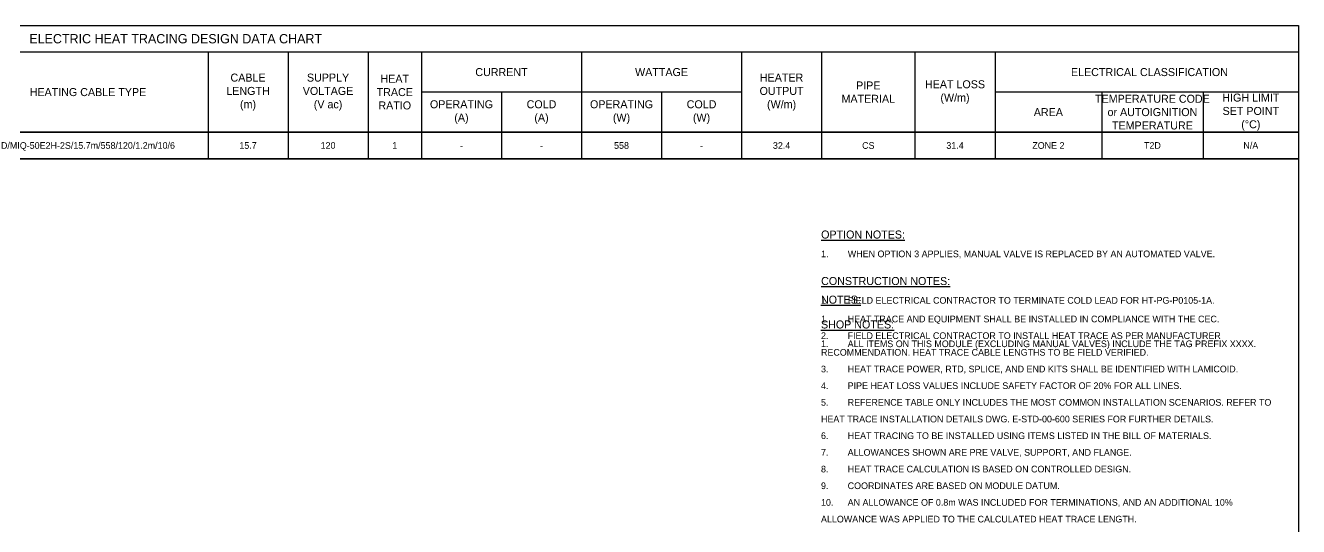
# Model space of a CAD drawing. Extents: x 0 to 847, y -42 to 494.
# Drawn here: x 366.6 to 843.8, y 306.5 to 494.3 of the extents above; entities that cross this region are included whole.
import ezdxf
from ezdxf.enums import TextEntityAlignment as Align

# ---------------------------------------------------------------- set-up
doc = ezdxf.new("R2010")
doc.units = 0
doc.header["$LTSCALE"] = 10
doc.header["$MEASUREMENT"] = 0
for name, color, linetype in [('TABLE-1', 1, 'Continuous'), ('TABLE-7', 7, 'Continuous'), ('TEXT-2', 2, 'Continuous'), ('TITLE', 7, 'Continuous')]:
    doc.layers.add(name, color=color, linetype=linetype)
doc.styles.add('Scovan Elec', font='')
doc.styles.get('Scovan Elec').set_extended_font_data('Franklin Gothic Medium Cond')

# ---------------------------------------------------------------- blocks, each defined once
blk = doc.blocks.new('*T18')
at = {"layer": 'TABLE-7', "color": 0, "linetype": 'ByBlock', "lineweight": -2, "transparency": 16777216}
for p, q in [((0, 0), (843.77, 0)), ((0, 0), (0, -10)), ((65, 0), (65, -10)), ((135, 0), (135, -10)), ((160, 0), (160, -10)), ((200, 0), (200, -10)), ((225, 0), (225, -10)), ((255, 0), (255, -10)), ((285, 0), (285, -10)), ((315, 0), (315, -10)), ((345, 0), (345, -10)), ((435, 0), (435, -10)), ((465, 0), (465, -10)), ((495, 0), (495, -10)), ((515, 0), (515, -10)), ((545, 0), (545, -10)), ((575, 0), (575, -10)), ((605, 0), (605, -10)), ((635, 0), (635, -10)), ((665, 0), (665, -10)), ((700, 0), (700, -10)), ((730, 0), (730, -10)), ((770, 0), (770, -10)), ((808, 0), (808, -10)), ((843.77, 0), (843.77, -10)), ((0, -10), (843.77, -10))]:
    blk.add_line(p, q, dxfattribs=at)
blk = doc.blocks.new('*U136')
at = {"layer": 'TEXT-2', "insert": (1, 3), "char_height": 2.5, "attachment_point": 7, "style": 'Scovan Elec'}
blk.add_mtext_dynamic_manual_height_columns('\\pxsm1.5;{\\H1.2x;\\LNOTES:\\P\\pi-3,l3,s*,t3;}1.^IHEAT TRACE AND EQUIPMENT SHALL BE INSTALLED IN COMPLIANCE WITH THE CEC.\\P2.^IFIELD ELECTRICAL CONTRACTOR TO INSTALL HEAT TRACE AS PER MANUFACTURER RECOMMENDATION. HEAT TRACE CABLE LENGTHS TO BE FIELD VERIFIED.\\P3.^IHEAT TRACE POWER, RTD, SPLICE, AND END KITS SHALL BE IDENTIFIED WITH LAMICOID.\\P4.^IPIPE HEAT LOSS VALUES INCLUDE SAFETY FACTOR OF 20% FOR ALL LINES.\\P5.^IREFERENCE TABLE ONLY INCLUDES THE MOST COMMON INSTALLATION SCENARIOS. REFER TO HEAT TRACE INSTALLATION DETAILS DWG. E-STD-00-600 SERIES FOR FURTHER DETAILS.\\P6.^IHEAT TRACING TO BE INSTALLED USING ITEMS LISTED IN THE BILL OF MATERIALS.\\P7.^IALLOWANCES SHOWN ARE PRE VALVE, SUPPORT, AND FLANGE.\\P8.^IHEAT TRACE CALCULATION IS BASED ON CONTROLLED DESIGN.\\P9.^ICOORDINATES ARE BASED ON MODULE DATUM.\\P10.^IAN ALLOWANCE OF 0.8m WAS INCLUDED FOR TERMINATIONS, AND AN ADDITIONAL 10% ALLOWANCE WAS APPLIED TO THE CALCULATED HEAT TRACE LENGTH.', width=175, gutter_width=10, heights=[0], dxfattribs=at)
blk = doc.blocks.new('ShopNotes')
at = {"layer": 'TEXT-2', "insert": (1, 3), "char_height": 2.5, "attachment_point": 7, "style": 'Scovan Elec'}
blk.add_mtext_dynamic_manual_height_columns('\\pxsm1.5;{\\H1.2x;\\LSHOP NOTES:\\P\\pi-3,l3,s*,t3;}1.^IALL ITEMS ON THIS MODULE (EXCLUDING MANUAL VALVES) INCLUDE THE TAG PREFIX XXXX.', width=175, gutter_width=10, heights=[0], dxfattribs=at)
blk = doc.blocks.new('Heat_Trace_Design_Data')
at = {"layer": 'TEXT-2', "style": 'Scovan Elec'}
blk.add_attdef('PNL#-CKT#_1', text='', height=2.5, dxfattribs=at).set_placement((32.5, -5), align=Align.MIDDLE)
for tag, p in [('TRACE#_1', (100, -5)), ('INSU.THK_1', (147.5, -5)), ('INSU.CODE_1', (180, -5)), ('INSU.SIZE_1', (212.5, -5)), ('MIN.TEMP_1', (240, -5)), ('STARTUP.TEMP_1', (270, -5)), ('EXP.TEMP_1', (300, -5)), ('MAINT.TEMP_1', (330, -5)), ('CABLE.TYPE_1', (390, -5)), ('CABLE.LENGTH_1', (450, -5)), ('SUPPLY.VOLT_1', (480, -5)), ('HT.RATIO_1', (505, -5)), ('OPER.CURRENT_1', (530, -5)), ('COLD.CURRENT_1', (560, -5)), ('OPER.WATT_1', (590, -5)), ('COLD.WATT_1', (620, -5)), ('HEATER.OUTPUT_1', (650, -5)), ('PIPE.MAT_1', (682.5, -5)), ('HEAT.LOSS_1', (715, -5)), ('AREA.CLASS_1', (750, -5)), ('TEMPERATURE.CODE_1', (789, -5)), ('HI.LIMIT.SET.PT_1', (825.89, -5))]:
    blk.add_attdef(tag, text='', height=2.5, dxfattribs=at).set_placement(p, align=Align.MIDDLE_CENTER)

msp = doc.modelspace()

# ---------------------------------------------------------------- linework, layer by layer
at = {"layer": 'TABLE-1'}
for points in [[(843.77, 484.34), (0, 484.34)], [(635, 469.34), (515, 469.34)], [(843.77, 469.34), (730, 469.34)], [(843.77, 454.34), (0, 454.34)], [(843.77, 444.34), (0, 444.34)]]:
    msp.add_lwpolyline(points, dxfattribs=at)
at = {"layer": 'TABLE-7'}
for points in [[(435, 484.34), (435, 454.34)], [(465, 484.34), (465, 454.34)], [(495, 484.34), (495, 454.34)], [(515, 484.34), (515, 454.34)], [(575, 484.34), (575, 454.34)], [(635, 484.34), (635, 454.34)], [(665, 484.34), (665, 454.34)], [(700, 484.34), (700, 454.34)], [(730, 484.34), (730, 454.34)], [(545, 469.34), (545, 454.34)], [(605, 469.34), (605, 454.34)], [(770, 469.34), (770, 454.34)], [(808, 469.34), (808, 454.34)]]:
    msp.add_lwpolyline(points, dxfattribs=at)
at = {"layer": 'TITLE'}
msp.add_lwpolyline([(0, 494.34), (843.77, 494.34), (843.77, 0), (0, 0)], close=True, dxfattribs=at)

# ---------------------------------------------------------------- block references
for name, p in [('*T18', (0, 454.34)), ('ShopNotes', (663.77, 370))]:
    msp.add_blockref(name, p)
ref = msp.add_blockref('Heat_Trace_Design_Data', (0, 454.34))
ref.add_attrib('CABLE.TYPE_1', 'D/MIQ-50E2H-2S/15.7m/558/120/1.2m/10/6', dxfattribs={"layer": 'TEXT-2', "height": 2.5, "style": 'Scovan Elec'}).set_placement((390, 449.34), align=Align.MIDDLE_CENTER)
ref.add_attrib('CABLE.LENGTH_1', '15.7', dxfattribs={"layer": 'TEXT-2', "height": 2.5, "style": 'Scovan Elec'}).set_placement((450, 449.34), align=Align.MIDDLE_CENTER)
ref.add_attrib('SUPPLY.VOLT_1', '120', dxfattribs={"layer": 'TEXT-2', "height": 2.5, "style": 'Scovan Elec'}).set_placement((480, 449.34), align=Align.MIDDLE_CENTER)
ref.add_attrib('HT.RATIO_1', '1', dxfattribs={"layer": 'TEXT-2', "height": 2.5, "style": 'Scovan Elec'}).set_placement((505, 449.34), align=Align.MIDDLE_CENTER)
ref.add_attrib('OPER.CURRENT_1', '-', dxfattribs={"layer": 'TEXT-2', "height": 2.5, "style": 'Scovan Elec'}).set_placement((530, 449.34), align=Align.MIDDLE_CENTER)
ref.add_attrib('COLD.CURRENT_1', '-', dxfattribs={"layer": 'TEXT-2', "height": 2.5, "style": 'Scovan Elec'}).set_placement((560, 449.34), align=Align.MIDDLE_CENTER)
ref.add_attrib('OPER.WATT_1', '558', dxfattribs={"layer": 'TEXT-2', "height": 2.5, "style": 'Scovan Elec'}).set_placement((590, 449.34), align=Align.MIDDLE_CENTER)
ref.add_attrib('COLD.WATT_1', '-', dxfattribs={"layer": 'TEXT-2', "height": 2.5, "style": 'Scovan Elec'}).set_placement((620, 449.34), align=Align.MIDDLE_CENTER)
ref.add_attrib('HEATER.OUTPUT_1', '32.4', dxfattribs={"layer": 'TEXT-2', "height": 2.5, "style": 'Scovan Elec'}).set_placement((650, 449.34), align=Align.MIDDLE_CENTER)
ref.add_attrib('PIPE.MAT_1', 'CS', dxfattribs={"layer": 'TEXT-2', "height": 2.5, "style": 'Scovan Elec'}).set_placement((682.5, 449.34), align=Align.MIDDLE_CENTER)
ref.add_attrib('HEAT.LOSS_1', '31.4', dxfattribs={"layer": 'TEXT-2', "height": 2.5, "style": 'Scovan Elec'}).set_placement((715, 449.34), align=Align.MIDDLE_CENTER)
ref.add_attrib('AREA.CLASS_1', 'ZONE 2', dxfattribs={"layer": 'TEXT-2', "height": 2.5, "style": 'Scovan Elec'}).set_placement((750, 449.34), align=Align.MIDDLE_CENTER)
ref.add_attrib('TEMPERATURE.CODE_1', 'T2D', dxfattribs={"layer": 'TEXT-2', "height": 2.5, "style": 'Scovan Elec'}).set_placement((789, 449.34), align=Align.MIDDLE_CENTER)
ref.add_attrib('HI.LIMIT.SET.PT_1', 'N/A', dxfattribs={"layer": 'TEXT-2', "height": 2.5, "style": 'Scovan Elec'}).set_placement((825.89, 449.34), align=Align.MIDDLE_CENTER)
at = {"layer": 'TEXT-2'}
msp.add_blockref('*U136', (663.77, 305), dxfattribs=at)

# ---------------------------------------------------------------- texts
at = {"layer": 'TEXT-2', "attachment_point": 5, "style": 'Scovan Elec'}
for s, insert, char_height in [('ELECTRIC HEAT TRACING DESIGN DATA CHART', (422.89, 489.34), 3.5), ('CURRENT', (545, 476.84), 3), ('WATTAGE', (605, 476.84), 3), ('ELECTRICAL CLASSIFICATION', (787.89, 476.84), 3), ('CABLE\\PLENGTH\\P(m)', (450, 469.34), 3), ('SUPPLY\\PVOLTAGE\\P(V ac)', (480, 469.34), 3), ('HEAT\\PTRACE\\PRATIO', (505, 469.34), 3), ('HEATER\\POUTPUT\\P(W/m)', (650, 469.34), 3), ('PIPE\\PMATERIAL', (682.5, 469.34), 3), ('HEAT LOSS\\P(W/m)', (715, 469.34), 3), ('HEATING CABLE TYPE', (390, 469.34), 3), ('TEMPERATURE CODE\\Por AUTOIGNITION\\PTEMPERATURE', (789, 461.84), 3), ('HIGH LIMIT\\PSET POINT\\P(%%DC)', (825.89, 461.84), 3), ('OPERATING\\P(A)', (530, 461.84), 3), ('COLD\\P(A)', (560, 461.84), 3), ('OPERATING\\P(W)', (590, 461.84), 3), ('COLD\\P(W)', (620, 461.84), 3), ('AREA', (750, 461.84), 3)]:
    msp.add_mtext(s, dxfattribs=dict(at, insert=insert, char_height=char_height))
at = {"layer": 'TEXT-2', "char_height": 2.5, "attachment_point": 7, "style": 'Scovan Elec'}
for s, insert in [('\\pxsm1.5;{\\H1.2x;\\LOPTION NOTES:\\P\\pi-3,l3,s*,t3;}1.^IWHEN OPTION 3 APPLIES, MANUAL VALVE IS REPLACED BY AN AUTOMATED VALVE.', (664.82, 407)), ('\\pxsm1.5;{\\H1.2x;\\LCONSTRUCTION NOTES:\\P\\pi-3,l3,s*,t3;}1.^IFIELD ELECTRICAL CONTRACTOR TO TERMINATE COLD LEAD FOR HT-PG-P0105-1A.', (664.82, 390))]:
    msp.add_mtext_dynamic_manual_height_columns(s, width=175, gutter_width=10, heights=[0], dxfattribs=dict(at, insert=insert))

doc.saveas('drawing.dxf')
